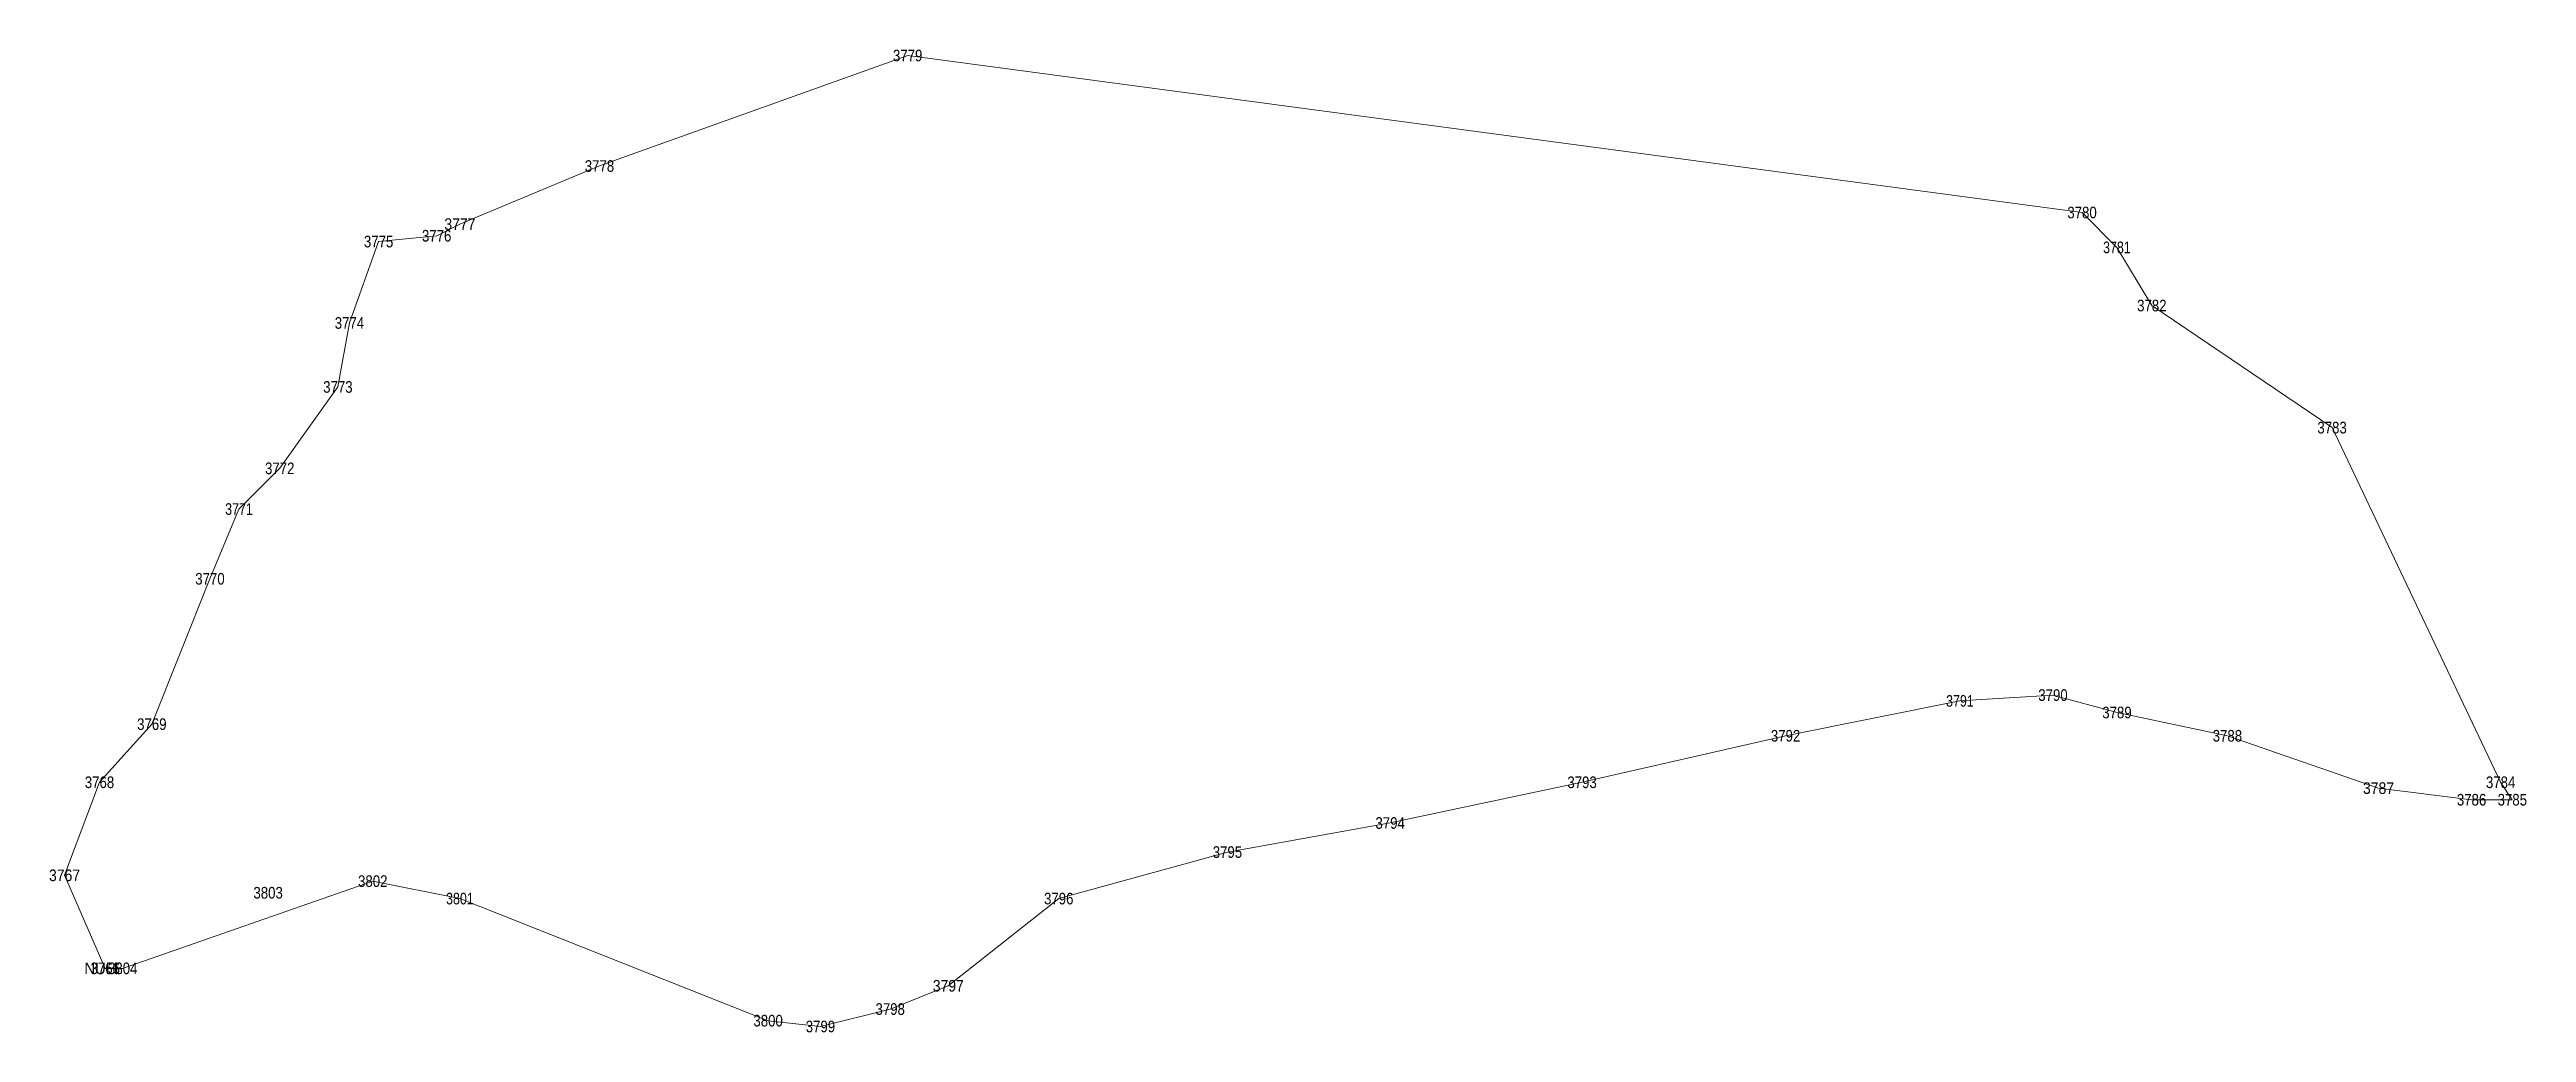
# Model space of a CAD drawing. Header units: metres. Extents: x 550858 to 551284, y 1849250 to 1849419.
import ezdxf
from ezdxf.enums import TextEntityAlignment as Align

# ---------------------------------------------------------------- set-up
doc = ezdxf.new("R2010")
doc.units = ezdxf.units.M
doc.header["$LTSCALE"] = 0.8
doc.layers.add('12', color=7, linetype='Continuous')
doc.layers.add('36', color=7, linetype='Continuous', lineweight=13)

msp = doc.modelspace()

# ---------------------------------------------------------------- linework, layer by layer
at = {"layer": '36'}
msp.add_lwpolyline([(550868, 1849261), (550861, 1849277), (550867.02, 1849293), (550876.02, 1849303), (550886, 1849328), (550890.99, 1849340), (550898, 1849347), (550908.01, 1849361), (550909.98, 1849372), (550915, 1849386), (550925, 1849387), (550929, 1849389), (550953.02, 1849399), (551006.02, 1849418), (551208, 1849391), (551213.99, 1849385), (551220, 1849375), (551251.01, 1849354), (551279.98, 1849293), (551282, 1849290), (551275, 1849290), (551259, 1849292), (551233.02, 1849301), (551214.02, 1849305), (551203, 1849308), (551186.99, 1849307), (551157, 1849301), (551122.01, 1849293), (551088.98, 1849286), (551061, 1849281), (551032, 1849273), (551013, 1849258), (551003.02, 1849254), (550991.02, 1849251), (550982, 1849252), (550928.99, 1849273), (550914, 1849276), (550870.98, 1849261)], close=True, dxfattribs=at)

# ---------------------------------------------------------------- texts
at = {"layer": '12'}
for s, width, p in [('3779', 0.85, (551006.005, 1849417)), ('3778', 0.85, (550953, 1849398)), ('3780', 0.85, (551208, 1849390)), ('3775', 0.85, (550915.005, 1849385)), ('3776', 0.85, (550924.995, 1849386)), ('3777', 0.9, (550928.995, 1849388)), ('3781', 0.8, (551213.995, 1849384)), ('3782', 0.85, (551220.005, 1849374)), ('3774', 0.85, (550909.995, 1849371)), ('3773', 0.85, (550908.005, 1849360)), ('3783', 0.85, (551251.005, 1849353)), ('3772', 0.85, (550898.005, 1849346)), ('3771', 0.8, (550890.995, 1849339)), ('3770', 0.85, (550886, 1849327)), ('3791', 0.8, (551186.995, 1849306)), ('3790', 0.85, (551203, 1849307)), ('3789', 0.85, (551214.005, 1849304)), ('3769', 0.85, (550876.005, 1849302)), ('3792', 0.85, (551157.005, 1849300)), ('3788', 0.85, (551233, 1849300)), ('3768', 0.85, (550867, 1849292)), ('3793', 0.85, (551122.005, 1849292)), ('3784', 0.85, (551279.995, 1849292)), ('3787', 0.9, (551258.995, 1849291)), ('3786', 0.85, (551274.995, 1849289)), ('3785', 0.85, (551282.005, 1849289)), ('3794', 0.85, (551088.995, 1849285)), ('3795', 0.85, (551061.005, 1849280)), ('3767', 0.9, (550860.995, 1849276)), ('3802', 0.85, (550914.005, 1849275)), ('3803', 0.85, (550896.005, 1849273)), ('3801', 0.8, (550928.995, 1849272)), ('3796', 0.85, (551031.995, 1849272)), ('NULL ', 0.95, (550868.005, 1849260)), ('3766', 0.85, (550867.995, 1849260)), ('3804', 0.85, (550870.995, 1849260)), ('3797', 0.9, (551012.995, 1849257)), ('3798', 0.85, (551003, 1849253)), ('3800', 0.85, (550982, 1849251)), ('3799', 0.85, (550991.005, 1849250))]:
    msp.add_text(s, height=2, dxfattribs=dict(at, width=width)).set_placement(p, align=Align.CENTER)

doc.saveas('drawing.dxf')
